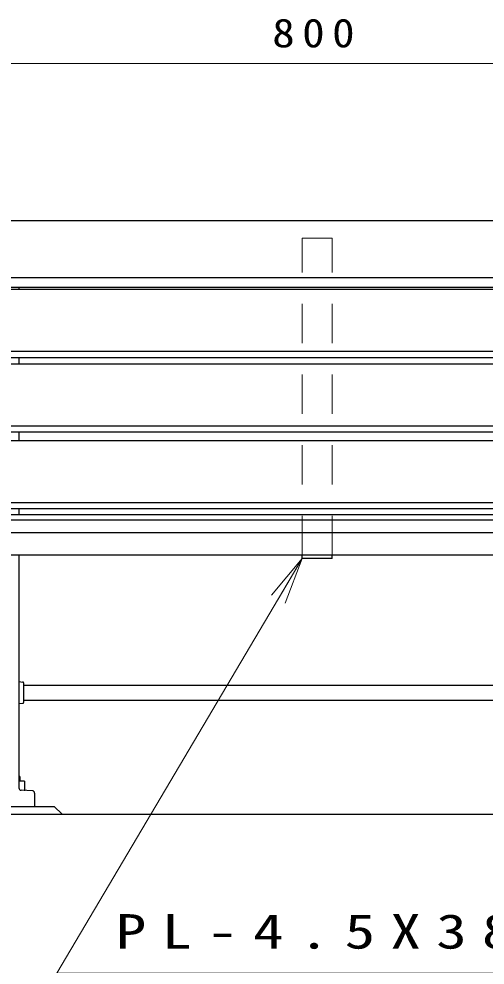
# Model space of a CAD drawing. Units: millimetres on the paper, scale 1:20. Extents: x -365 to 0, y -5 to 257.
# Drawn here: x -258.8 to -229.1, y 96.3 to 156.6 of the extents above; entities that cross this region are included whole.
import ezdxf

# ---------------------------------------------------------------- set-up
doc = ezdxf.new("R2010")
doc.units = ezdxf.units.MM
doc.linetypes.add('USER1', pattern=[4.5, 2.5, -2])
doc.layers.add('LY_1', color=7, linetype='Continuous', lineweight=25)
doc.styles.add('ＭＳ ゴシック', font='')
doc.styles.get('ＭＳ ゴシック').set_extended_font_data('MS Gothic')

msp = doc.modelspace()

# ---------------------------------------------------------------- linework, layer by layer
at = {"layer": 'LY_1', "lineweight": 13}
for p, q in [((-259.846, 153.776), (-219.846, 153.776)), ((-242.754, 119.906), (-240.796, 122.234)), ((-240.796, 122.234), (-242.323, 119.652)), ((-240.796, 122.234), (-241.893, 119.397))]:
    msp.add_line(p, q, dxfattribs=at)
at = {"layer": 'LY_1'}
for p, q in [((-304.596, 143.776), (-215.096, 143.776)), ((-304.346, 140.137), (-215.346, 140.137)), ((-304.596, 139.523), (-215.096, 139.523)), ((-304.596, 139.393), (-215.096, 139.393)), ((-258.846, 139.523), (-258.846, 139.393)), ((-304.596, 135.05), (-215.096, 135.05)), ((-304.346, 135.44), (-215.346, 135.44)), ((-258.846, 135.05), (-258.846, 134.647)), ((-304.596, 134.647), (-215.096, 134.647)), ((-304.596, 130.304), (-215.096, 130.304)), ((-304.346, 130.694), (-215.346, 130.694)), ((-258.846, 130.304), (-258.846, 129.758)), ((-304.596, 129.758), (-215.096, 129.758)), ((-304.596, 125.415), (-215.096, 125.415)), ((-304.346, 125.805), (-215.346, 125.805)), ((-258.846, 125.415), (-258.846, 125.045)), ((-304.596, 125.045), (-215.096, 125.045)), ((-304.596, 124.689), (-215.096, 124.689)), ((-304.346, 123.898), (-215.346, 123.898)), ((-304.596, 122.459), (-215.096, 122.459)), ((-258.846, 122.459), (-258.846, 107.619)), ((-240.796, 122.234), (-240.796, 122.459)), ((-238.896, 122.234), (-238.896, 122.459)), ((-238.896, 122.234), (-240.796, 122.234)), ((-258.846, 114.391), (-258.591, 114.364)), ((-258.546, 114.315), (-258.546, 113.055)), ((-258.546, 114.162), (-221.146, 114.162)), ((-258.591, 113.005), (-258.846, 112.978)), ((-258.546, 113.207), (-221.146, 113.207)), ((-258.778, 108.333), (-258.846, 108.333)), ((-258.491, 108.05), (-258.846, 108.05)), ((-258.778, 108.333), (-258.778, 108.05)), ((-258.491, 108.05), (-258.491, 107.435)), ((-257.99, 107.44), (-258.702, 107.469)), ((-257.846, 107.29), (-257.846, 106.435)), ((-263.096, 106.435), (-256.596, 106.435)), ((-256.596, 106.435), (-256.096, 105.935)), ((-296.096, 105.935), (-211.096, 105.935))]:
    msp.add_line(p, q, dxfattribs=at)
at = {"layer": 'LY_1', "linetype": 'USER1', "lineweight": 13}
for p, q in [((-240.796, 122.459), (-240.796, 142.655)), ((-238.896, 142.655), (-240.796, 142.655)), ((-238.896, 122.459), (-238.896, 142.655))]:
    msp.add_line(p, q, dxfattribs=at)
at = {"layer": 'LY_1', "lineweight": 13}
msp.add_lwpolyline([(-240.796, 122.234), (-256.431, 95.806), (-222.166, 95.806)], dxfattribs=at)
at = {"layer": 'LY_1'}
for centre, radius, start, end in [((-258.596, 114.315), 0.05, 0, 83.99099), ((-258.596, 113.055), 0.05, 276.009, 0), ((-258.696, 107.619), 0.15, 179.99996, 267.70997), ((-257.996, 107.29), 0.15, 0, 87.70991)]:
    msp.add_arc(centre, radius, start, end, dxfattribs=at)

# ---------------------------------------------------------------- texts
at = {"layer": 'LY_1', "style": 'ＭＳ ゴシック'}
for s, insert, char_height, attachment_point in [('\\T1.33;\\W1.15;800', (-239.846, 154.776), 1.833, 8), ('\\T1.5;\\W1.3;PL-4.5X38w', (-252.679, 98.456), 2.199, 4)]:
    msp.add_mtext(s, dxfattribs=dict(at, insert=insert, char_height=char_height, attachment_point=attachment_point))

doc.saveas('drawing.dxf')
